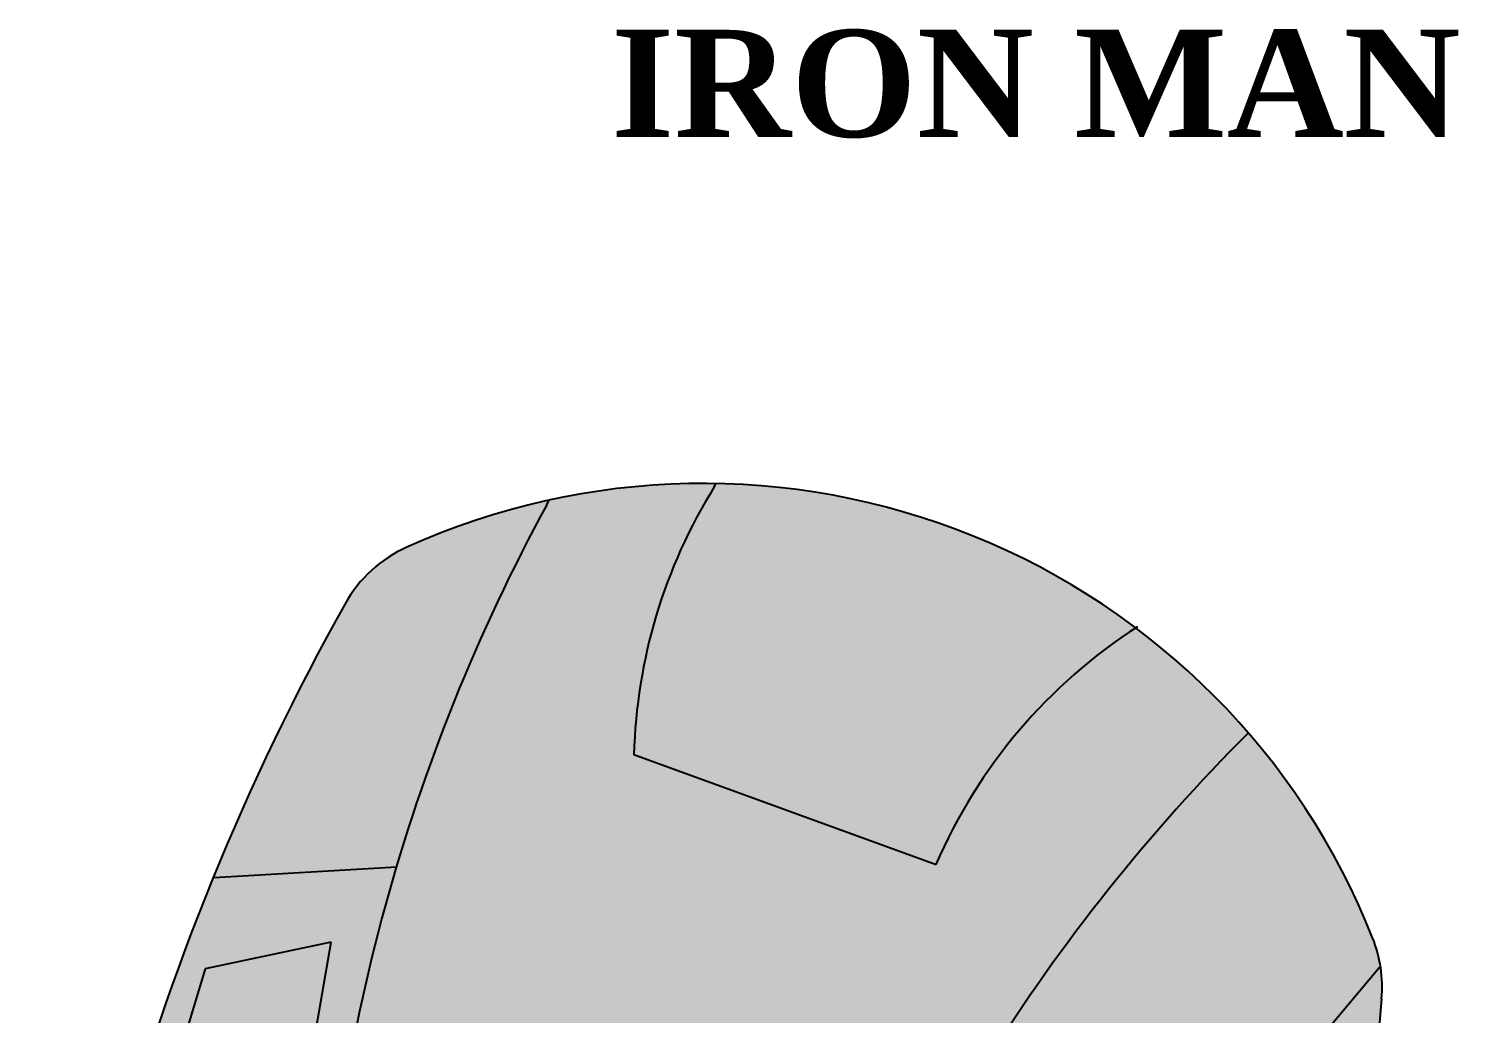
# Model space of a CAD drawing. Header units: inches. Extents: x 17.7 to 32.9, y 22.3 to 43.
# Drawn here: x 21.74 to 27.08, y 39.33 to 43.01 of the extents above; entities that cross this region are included whole.
import ezdxf

# ---------------------------------------------------------------- set-up
doc = ezdxf.new("R2010")
doc.units = ezdxf.units.IN
doc.header["$MEASUREMENT"] = 0

msp = doc.modelspace()

# ---------------------------------------------------------------- hatches: boundary and pattern name
h = msp.add_hatch(color=256)
h.set_gradient(color1=(214, 0, 4), color2=(122, 6, 8), tint=1, name='INVCYLINDER')
h.paths.add_polyline_path([(26.2926, 40.3814, 0.053546), (25.8729, 40.7734, 0.147714), (25.1266, 39.8899), (24, 40.3, -0.132805), (24.3, 41.3), (24.3, 41.3121, 0.057709), (23.6844, 41.2505, 0.104638), (22.848, 38.4757, 0.36493), (23.2199, 37.9499), (24.1455, 37.7081, 0.379274), (24.7369, 38.0082, -0.102408)])
h = msp.add_hatch(color=256)
h.set_gradient(color1=(214, 0, 4), color2=(122, 6, 8), rotation=150, tint=1, name='CURVED')
h.paths.add_polyline_path([(25.8729, 40.7734, 0.157866), (24.3062, 41.312), (24.3, 41.3), (24.3, 41.3, 0.132805), (24, 40.3), (25.1266, 39.8899, -0.147714)])
h = msp.add_hatch(color=256)
h.set_gradient(color1=(214, 0, 4), color2=(122, 6, 8), rotation=180, tint=1)
h.paths.add_polyline_path([(23.6747, 41.2328), (23.6748, 41.2329), (23.684, 41.2504, 0.052161), (23.1528, 41.0748, 0.160777), (22.9219, 40.8629, 0.030522), (22.4294, 39.8398), (23.113, 39.88, -0.05246)])
h = msp.add_hatch(color=256)
h.set_gradient(color1=(214, 0, 4), color2=(122, 6, 8), tint=1)
h.paths.add_polyline_path([(25.3964, 39.2793), (26.3722, 38.6798), (26.5892, 39.2759), (26.782, 39.5057), (26.782, 39.5057), (26.786, 39.5101, 0.055358), (26.7568, 39.6165, 0.083769), (26.2926, 40.3814, 0.050865)])
h = msp.add_hatch(color=256)
h.set_gradient(color1=(209, 205, 5), color2=(247, 249, 98), rotation=180, tint=1, name='CURVED')
h.paths.add_polyline_path([(23.4277, 37.5771), (23.2022, 37.6354, -0.351982), (22.8276, 38.1374, -0.063316), (23.113, 39.88), (22.4332, 39.84), (22.4332, 39.84), (22.4294, 39.8397, 0.078792), (21.7639, 37.001), (22.5411, 36.3363, -0.178133), (22.6424, 36.1556), (22.651, 36.1015), (23.0166, 36.2821)])
h = msp.add_hatch(color=256)
h.set_gradient(color1=(214, 0, 4), color2=(122, 6, 8), rotation=75, tint=1, name='CYLINDER')
h.paths.add_polyline_path([(25.4947, 36.2689), (25.552, 36.1034), (25.5553, 36.0997), (25.5533, 36.0997), (25.7362, 35.5718), (25.7377, 35.5714), (25.7495, 35.6038, -0.08969), (25.8391, 35.7576), (25.7871, 36.0525), (25.8897, 36.3345), (26.1919, 36.2556), (26.7214, 37.7103), (26.6693, 38.0057), (26.7902, 39.3883, 0.059959), (26.7863, 39.5077), (26.7839, 39.5078), (26.7821, 39.5058), (26.5892, 39.2759), (26.3722, 38.6798), (26.3722, 38.6798), (26.3722, 38.6798), (26.3722, 38.6798), (26.3722, 38.6798)])

# ---------------------------------------------------------------- linework, layer by layer
for p, q in [((24.3, 41.2999), (24.3055, 41.3105)), ((24.3, 41.3), (24.3, 41.3)), ((23.6746, 41.2327), (23.683, 41.2485)), ((23.6747, 41.2328), (23.6748, 41.2329)), ((24, 40.3), (25.1276, 39.8896)), ((23.1137, 39.88), (22.4332, 39.84)), ((22.4333, 39.84), (22.4295, 39.8397)), ((22.4332, 39.84), (22.4332, 39.84)), ((22.87, 39.6), (22.4, 39.5)), ((22.6453, 38.2974), (22.87, 39.6)), ((22.4, 39.5), (22.1, 38.51)), ((26.782, 39.5057), (26.5892, 39.2759)), ((26.782, 39.5057), (26.7847, 39.5087)), ((26.782, 39.5057), (26.782, 39.5057)), ((26.7838, 39.5078), (26.7863, 39.5077)), ((26.7845, 39.5085), (26.7857, 39.5098)), ((26.7857, 39.5098), (26.7857, 39.5098)), ((26.7902, 39.3883), (26.6693, 38.0057)), ((26.7902, 39.3884), (26.7902, 39.3883))]:
    msp.add_line(p, q)
for centre, radius, start, end in [((24.258, 38.6235), 2.6889, 21.673, 114.2674), ((25.9992, 40.2452), 2, 148.1709, 178.4306), ((29.8231, 37.8865), 7, 151.44163, 177.94617), ((23.3583, 40.619), 0.5, 114.2674, 150.8022), ((31.048, 36.3218), 9.3089, 150.80217, 178.83213), ((26.9624, 39.0962), 2, 122.8058, 156.6272), ((31.2475, 35.4368), 7, 135.04085, 160.80147), ((26.2921, 39.4319), 0.5, 355, 21.673), ((26.2921, 39.4319), 0.5, 355, 21.673)]:
    msp.add_arc(centre, radius, start, end)

# ---------------------------------------------------------------- texts
at = {"insert": (25.5, 43.0059), "char_height": 0.4, "width": 14, "attachment_point": 2}
msp.add_mtext('{\\fTimes New Roman|b1|i0|c0|p18;\\H0.9994x;IRON MAN}', dxfattribs=at)

doc.saveas('drawing.dxf')
